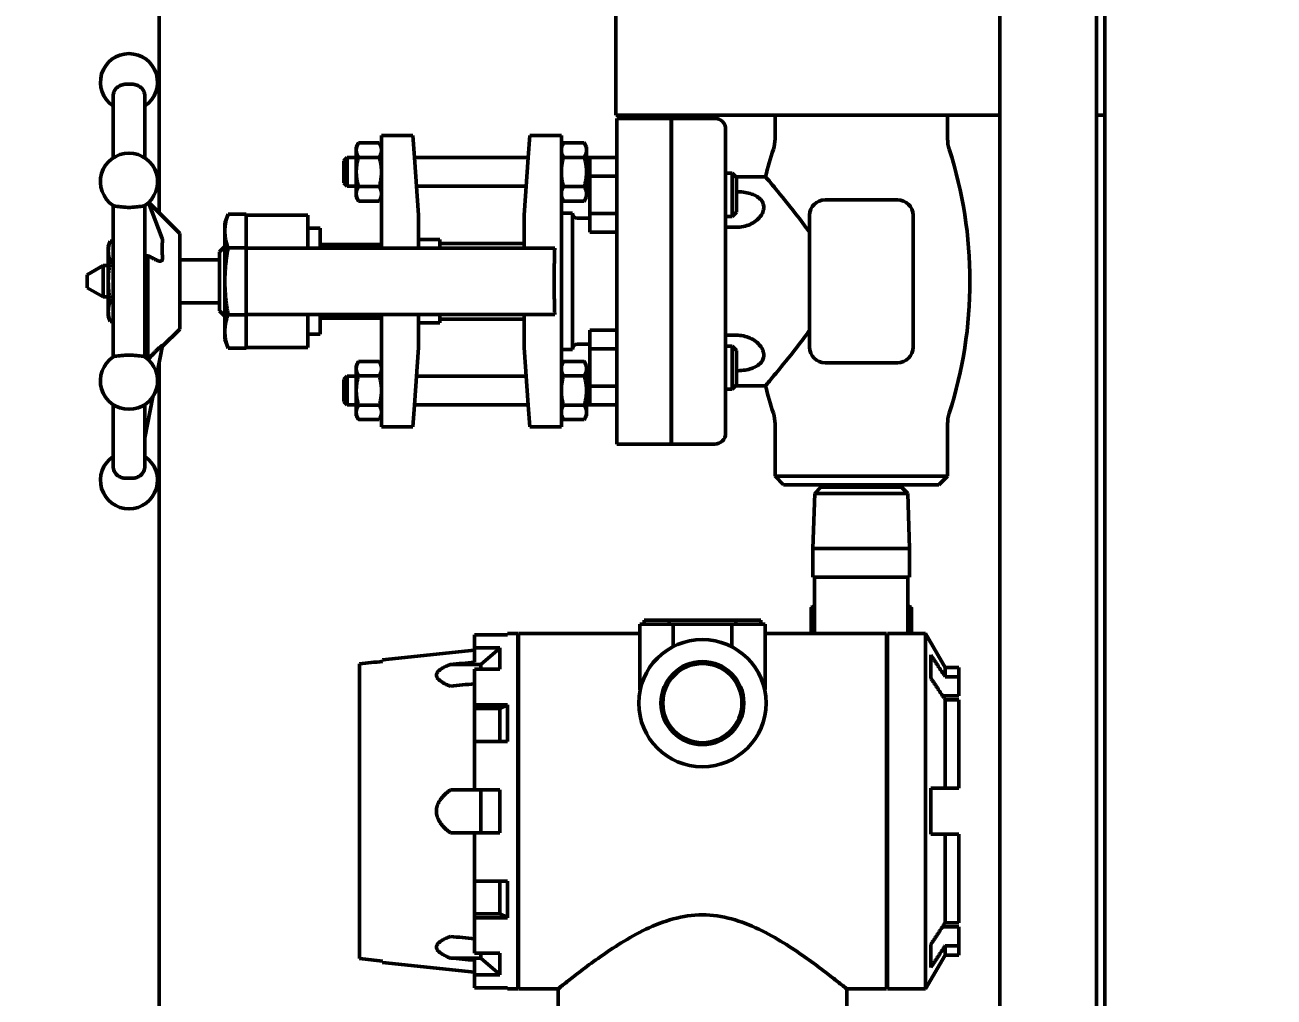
# Model space of a CAD drawing. Header units: inches. Extents: x 11 to 1621, y 11 to 1332.
# Drawn here: x 1028.56 to 1039.42, y 325.05 to 333.5 of the extents above; entities that cross this region are included whole.
import ezdxf

# ---------------------------------------------------------------- set-up
doc = ezdxf.new("R2010")
doc.units = ezdxf.units.IN
doc.header["$LTSCALE"] = 48
doc.header["$MEASUREMENT"] = 0
doc.layers.add('Dimension (ANSI)', color=7, linetype='Continuous', lineweight=25)
doc.layers.add('Visible (ANSI)', color=7, linetype='Continuous', lineweight=50)
doc.styles.add('Dimension Text', font='tahoma.ttf')
doc.dimstyles.new('ELC FT', dxfattribs={"dimscale": 48, "dimtxt": 0.12, "dimasz": 0.098425, "dimexe": 0.05, "dimexo": 0.1, "dimgap": 0.031496, "dimtad": 1, "dimdec": 5, "dimzin": 3, "dimdsep": 46, "dimlunit": 4, "dimtxsty": 'Dimension Text', "dimcen": 0.09, "dimdle": 0.5, "dimclrd": 5, "dimclre": 5, "dimclrt": 256, "dimadec": 1, "dimazin": 3, "dimtfac": 0.833333, "dimtofl": 0, "dimtmove": 0, "dimatfit": 3, "dimfxl": 0, "dimfrac": 2, "dimtolj": 1, "dimtzin": 0, "dimlwd": 25, "dimlwe": 25, "dimarcsym": 0})

# ---------------------------------------------------------------- blocks, each defined once
blk = doc.blocks.new('*D32')
at = {"layer": 'Defpoints', "color": 0, "linetype": 'Continuous', "transparency": 16777216}
for p in [(1009.144, 460.889), (1167.944, 460.889), (1018.545, 291.451)]:
    blk.add_point(p, dxfattribs=at)
at = {"layer": 'Dimension (ANSI)', "color": 5, "linetype": 'Continuous', "lineweight": 25, "transparency": 16777216}
for p, q in [((1163.144, 460.889), (1006.744, 460.889)), ((1009.144, 296.176), (1009.144, 456.165)), ((1013.745, 291.451), (1006.744, 291.451))]:
    blk.add_line(p, q, dxfattribs=at)
at = {"layer": 'Dimension (ANSI)', "color": 5, "linetype": 'Continuous', "transparency": 16777216}
for points in [[(1008.356, 456.165), (1009.931, 456.165), (1009.144, 460.889)], [(1008.356, 296.176), (1009.931, 296.176), (1009.144, 291.451)]]:
    blk.add_solid(points, dxfattribs=at)
at = {"layer": 'Dimension (ANSI)', "linetype": 'Continuous', "lineweight": 25, "transparency": 16777216, "insert": (1003.996, 376.17), "char_height": 5.76, "attachment_point": 5, "rotation": 90, "style": 'Dimension Text'}
blk.add_mtext('\\A1;14\'-1 7/16"', dxfattribs=at)
blk = doc.blocks.new('*D51')
at = {"layer": 'Defpoints', "color": 0, "linetype": 'Continuous', "transparency": 16777216}
for p in [(1146.447, 546.451), (994.545, 291.451), (1018.545, 291.451)]:
    blk.add_point(p, dxfattribs=at)
at = {"layer": 'Dimension (ANSI)', "color": 5, "linetype": 'Continuous', "lineweight": 25, "transparency": 16777216}
for p, q in [((1141.647, 546.451), (992.145, 546.451)), ((994.545, 541.727), (994.545, 296.176)), ((1013.745, 291.451), (992.145, 291.451))]:
    blk.add_line(p, q, dxfattribs=at)
at = {"layer": 'Dimension (ANSI)', "color": 5, "linetype": 'Continuous', "transparency": 16777216}
for points in [[(993.758, 541.727), (995.333, 541.727), (994.545, 546.451)], [(993.758, 296.176), (995.333, 296.176), (994.545, 291.451)]]:
    blk.add_solid(points, dxfattribs=at)
at = {"layer": 'Dimension (ANSI)', "linetype": 'Continuous', "lineweight": 25, "transparency": 16777216, "insert": (990.034, 418.951), "char_height": 5.76, "attachment_point": 5, "rotation": 90, "style": 'Dimension Text'}
blk.add_mtext('\\A1;21\'-3"', dxfattribs=at)

msp = doc.modelspace()

# ---------------------------------------------------------------- linework, layer by layer
at = {"layer": 'Visible (ANSI)'}
for p, q in [((1029.726979, 346.498389), (1029.726979, 331.866458)), ((1033.696979, 332.716101), (1033.696979, 334.716101)), ((1037.033979, 334.375116), (1037.033979, 302.537837)), ((1037.873979, 334.375116), (1037.873979, 302.503616)), ((1037.946979, 302.503616), (1037.946979, 334.375116)), ((1029.325479, 332.88266), (1029.325479, 332.344698)), ((1029.601479, 332.344698), (1029.601479, 332.88266)), ((1037.033979, 332.716101), (1033.696979, 332.716101)), ((1035.079479, 332.716101), (1035.079479, 332.512158)), ((1036.579479, 332.716101), (1036.579479, 332.512158)), ((1037.946979, 332.716101), (1037.873979, 332.716101)), ((1033.705479, 332.689158), (1033.705479, 329.857158)), ((1034.177479, 332.689158), (1033.705479, 332.689158)), ((1034.177479, 332.689158), (1034.177479, 329.857158)), ((1034.178479, 332.688158), (1034.177479, 332.688158)), ((1034.178479, 329.857158), (1034.178479, 332.689158)), ((1034.555079, 332.689158), (1034.178479, 332.689158)), ((1034.649479, 332.594758), (1034.649479, 329.951558)), ((1031.439362, 332.441896), (1031.4589, 332.475736)), ((1031.4589, 332.475736), (1031.638575, 332.475736)), ((1031.658112, 332.441896), (1031.638575, 332.475736)), ((1031.658112, 332.349811), (1031.658112, 332.539808)), ((1031.658112, 332.539808), (1031.932169, 332.539808)), ((1031.932169, 332.539808), (1031.945455, 332.349811)), ((1032.934507, 332.349811), (1032.947792, 332.539808)), ((1032.947792, 332.539808), (1033.221849, 332.539808)), ((1033.221849, 332.539808), (1033.221849, 332.349811)), ((1033.221849, 332.441896), (1033.241387, 332.475736)), ((1033.241387, 332.475736), (1033.421062, 332.475736)), ((1033.440599, 332.441896), (1033.421062, 332.475736)), ((1031.439362, 332.441896), (1031.439362, 332.412589)), ((1031.439362, 332.412589), (1031.439362, 332.223146)), ((1033.440599, 332.412589), (1033.440599, 332.441896)), ((1033.440599, 332.223146), (1033.440599, 332.412589)), ((1031.32974, 332.318396), (1031.35949, 332.348146)), ((1031.32974, 332.127896), (1031.32974, 332.318396)), ((1031.35949, 332.098146), (1031.35949, 332.348146)), ((1031.35949, 332.348146), (1031.439362, 332.348146)), ((1031.4589, 332.349441), (1031.638575, 332.349441)), ((1031.658112, 332.349811), (1031.658112, 331.561033)), ((1031.980532, 331.848185), (1031.945455, 332.349811)), ((1031.945572, 332.348146), (1032.93439, 332.348146)), ((1032.934507, 332.349811), (1032.899429, 331.848185)), ((1033.221849, 331.551821), (1033.221849, 332.349811)), ((1033.241387, 332.349441), (1033.421062, 332.349441)), ((1033.440599, 332.348146), (1033.465661, 332.348146)), ((1033.465661, 332.348146), (1033.465661, 332.098146)), ((1033.469479, 332.344327), (1033.465661, 332.348146)), ((1033.469479, 332.186485), (1033.469479, 332.348865)), ((1033.705479, 332.348865), (1033.469479, 332.348865)), ((1031.439362, 332.223146), (1031.439362, 332.033702)), ((1033.440599, 332.033702), (1033.440599, 332.223146)), ((1033.469479, 331.861726), (1033.469479, 332.186485)), ((1033.469479, 332.186485), (1033.705479, 332.186485)), ((1034.649479, 332.211605), (1034.706629, 332.211605)), ((1034.706629, 332.211605), (1034.706629, 331.836605)), ((1034.743879, 332.174355), (1034.706629, 332.211605)), ((1034.736639, 332.181596), (1034.997002, 332.181596)), ((1034.743879, 331.873855), (1034.743879, 332.174355)), ((1031.32974, 332.127896), (1031.35949, 332.098146)), ((1031.35949, 332.098146), (1031.439362, 332.098146)), ((1031.4589, 332.09685), (1031.638575, 332.09685)), ((1031.963054, 332.098146), (1032.916908, 332.098146)), ((1033.241387, 332.09685), (1033.421062, 332.09685)), ((1033.440599, 332.098146), (1033.465661, 332.098146)), ((1033.469479, 332.101964), (1033.465661, 332.098146)), ((1029.752124, 331.645562), (1029.633599, 331.957155)), ((1029.905079, 331.688358), (1029.634977, 331.958461)), ((1031.439362, 332.033702), (1031.439362, 332.004396)), ((1031.439362, 332.004396), (1031.4589, 331.970555)), ((1031.4589, 331.970555), (1031.638575, 331.970555)), ((1031.658112, 332.004396), (1031.638575, 331.970555)), ((1033.221849, 332.004396), (1033.241387, 331.970555)), ((1033.241387, 331.970555), (1033.421062, 331.970555)), ((1033.440599, 332.004396), (1033.421062, 331.970555)), ((1033.440599, 332.004396), (1033.440599, 332.033702)), ((1036.144479, 331.981158), (1035.514479, 331.981158)), ((1029.325479, 331.931619), (1029.325479, 330.614698)), ((1029.601479, 330.614698), (1029.601479, 331.931619)), ((1030.297039, 331.776939), (1030.325406, 331.854875)), ((1030.481279, 331.854875), (1030.325406, 331.854875)), ((1030.481279, 331.848812), (1030.481279, 331.854875)), ((1031.018646, 331.848908), (1030.481279, 331.848908)), ((1030.481279, 331.848812), (1030.481279, 331.570079)), ((1031.018646, 331.848908), (1031.018646, 331.561033)), ((1031.980532, 331.561033), (1031.980532, 331.848185)), ((1032.899429, 331.848185), (1032.899429, 331.561033)), ((1033.221849, 331.865317), (1033.318176, 331.865317)), ((1033.318176, 330.680999), (1033.318176, 331.865317)), ((1033.469479, 331.699346), (1033.469479, 331.861726)), ((1033.705479, 331.861726), (1033.469479, 331.861726)), ((1034.649479, 331.836605), (1034.706629, 331.836605)), ((1034.743879, 331.873855), (1034.706629, 331.836605)), ((1035.379479, 331.846158), (1035.379479, 330.700158)), ((1036.279479, 330.700158), (1036.279479, 331.846158)), ((1030.297039, 331.776939), (1030.297039, 331.709445)), ((1031.126119, 331.733758), (1031.018646, 331.733758)), ((1031.126119, 331.733758), (1031.126119, 331.561033)), ((1033.362588, 331.820905), (1033.469479, 331.820905)), ((1034.743879, 331.742199), (1034.649479, 331.742199)), ((1029.283719, 331.575427), (1029.300739, 331.622188)), ((1029.325479, 331.622188), (1029.300739, 331.622188)), ((1029.905079, 330.857958), (1029.905079, 331.688358)), ((1030.297039, 331.709445), (1030.297039, 331.273158)), ((1032.164312, 331.634671), (1031.980532, 331.634671)), ((1032.164312, 331.634671), (1032.164312, 331.561033)), ((1033.705479, 331.699346), (1033.469479, 331.699346)), ((1029.283719, 331.575427), (1029.283719, 331.53493)), ((1029.283719, 331.53493), (1029.283719, 331.273158)), ((1030.250979, 331.529367), (1030.297039, 331.575427)), ((1030.250979, 331.016949), (1030.250979, 331.529367)), ((1030.481279, 331.564016), (1030.325406, 331.564016)), ((1030.481279, 331.564016), (1030.481279, 331.570079)), ((1030.481279, 331.561033), (1030.481279, 331.564016)), ((1031.010969, 331.561033), (1030.481279, 331.561033)), ((1030.481279, 331.561033), (1030.481279, 330.985283)), ((1031.010969, 331.561033), (1032.634584, 331.561033)), ((1031.658112, 331.59359), (1031.126119, 331.59359)), ((1032.164312, 331.601806), (1032.899429, 331.601806)), ((1033.164123, 331.561033), (1032.634584, 331.561033)), ((1033.221849, 331.551821), (1033.221849, 330.994495)), ((1029.099479, 331.329401), (1029.237659, 331.409179)), ((1029.237659, 331.137137), (1029.237659, 331.409179)), ((1029.237659, 331.409179), (1029.283719, 331.409179)), ((1029.325479, 331.447673), (1029.300739, 331.447673)), ((1029.604812, 331.494031), (1029.628279, 331.494031)), ((1029.628279, 330.594778), (1029.628279, 331.494031)), ((1029.905079, 331.460658), (1030.250979, 331.460658)), ((1029.099479, 331.216915), (1029.099479, 331.329401)), ((1029.099479, 331.216915), (1029.237659, 331.137137)), ((1029.283719, 331.273158), (1029.283719, 331.011386)), ((1030.297039, 331.273158), (1030.297039, 330.836871)), ((1029.237659, 331.137137), (1029.283719, 331.137137)), ((1029.325479, 331.098643), (1029.300739, 331.098643)), ((1029.905079, 331.085658), (1030.250979, 331.085658)), ((1029.283719, 331.011386), (1029.283719, 330.970889)), ((1029.283719, 330.970889), (1029.300739, 330.924128)), ((1030.250979, 331.016949), (1030.297039, 330.970889)), ((1030.481279, 330.9823), (1030.325406, 330.9823)), ((1031.010969, 330.985283), (1030.481279, 330.985283)), ((1030.481279, 330.9823), (1030.481279, 330.985283)), ((1030.481279, 330.976238), (1030.481279, 330.9823)), ((1030.481279, 330.976238), (1030.481279, 330.697504)), ((1031.010969, 330.985283), (1032.634584, 330.985283)), ((1031.018646, 330.985283), (1031.018646, 330.697408)), ((1031.126119, 330.985283), (1031.126119, 330.812558)), ((1031.658112, 330.985283), (1031.658112, 330.196506)), ((1031.980532, 330.698131), (1031.980532, 330.985283)), ((1032.164312, 330.985283), (1032.164312, 330.911645)), ((1033.164123, 330.985283), (1032.634584, 330.985283)), ((1032.899429, 330.985283), (1032.899429, 330.698131)), ((1033.221849, 330.196506), (1033.221849, 330.994495)), ((1029.325479, 330.924128), (1029.300739, 330.924128)), ((1029.905079, 330.857958), (1029.752221, 330.705099)), ((1031.658112, 330.952726), (1031.126119, 330.952726)), ((1032.164312, 330.911645), (1031.980532, 330.911645)), ((1032.164312, 330.94451), (1032.899429, 330.94451)), ((1033.469479, 330.68459), (1033.469479, 330.84697)), ((1033.705479, 330.84697), (1033.469479, 330.84697)), ((1030.297039, 330.836871), (1030.297039, 330.769377)), ((1030.297039, 330.769377), (1030.325406, 330.691442)), ((1031.126119, 330.812558), (1031.018646, 330.812558)), ((1034.649479, 330.804117), (1034.743879, 330.804117)), ((1029.754115, 330.715058), (1029.70598, 330.461973)), ((1030.481279, 330.691442), (1030.325406, 330.691442)), ((1030.481279, 330.691442), (1030.481279, 330.697504)), ((1031.018646, 330.697408), (1030.481279, 330.697408)), ((1031.945455, 330.196506), (1031.980532, 330.698131)), ((1032.899429, 330.698131), (1032.934507, 330.196506)), ((1033.221849, 330.680999), (1033.318176, 330.680999)), ((1033.362588, 330.725411), (1033.469479, 330.725411)), ((1033.469479, 330.359831), (1033.469479, 330.68459)), ((1033.705479, 330.68459), (1033.469479, 330.68459)), ((1034.649479, 330.709711), (1034.706629, 330.709711)), ((1034.706629, 330.709711), (1034.706629, 330.334711)), ((1034.743879, 330.672461), (1034.706629, 330.709711)), ((1034.743879, 330.371961), (1034.743879, 330.672461)), ((1029.628279, 330.594778), (1029.627417, 330.594778)), ((1029.726979, 330.572385), (1029.726979, 300.341101)), ((1031.439362, 330.541921), (1031.4589, 330.575761)), ((1031.439362, 330.541921), (1031.439362, 330.512614)), ((1031.4589, 330.575761), (1031.638575, 330.575761)), ((1031.658112, 330.541921), (1031.638575, 330.575761)), ((1033.221849, 330.541921), (1033.241387, 330.575761)), ((1033.241387, 330.575761), (1033.421062, 330.575761)), ((1033.440599, 330.541921), (1033.421062, 330.575761)), ((1033.440599, 330.512614), (1033.440599, 330.541921)), ((1035.514479, 330.565158), (1036.144479, 330.565158)), ((1031.32974, 330.418421), (1031.35949, 330.448171)), ((1031.32974, 330.227921), (1031.32974, 330.418421)), ((1031.35949, 330.198171), (1031.35949, 330.448171)), ((1031.35949, 330.448171), (1031.439362, 330.448171)), ((1031.439362, 330.512614), (1031.439362, 330.323171)), ((1031.4589, 330.449466), (1031.638575, 330.449466)), ((1031.963054, 330.448171), (1032.916908, 330.448171)), ((1033.241387, 330.449466), (1033.421062, 330.449466)), ((1033.440599, 330.323171), (1033.440599, 330.512614)), ((1033.440599, 330.448171), (1033.465661, 330.448171)), ((1033.465661, 330.448171), (1033.465661, 330.198171)), ((1033.469479, 330.444352), (1033.465661, 330.448171)), ((1031.439362, 330.323171), (1031.439362, 330.133727)), ((1033.440599, 330.133727), (1033.440599, 330.323171)), ((1033.469479, 330.197451), (1033.469479, 330.359831)), ((1033.705479, 330.359831), (1033.469479, 330.359831)), ((1034.649479, 330.334711), (1034.706629, 330.334711)), ((1034.743879, 330.371961), (1034.706629, 330.334711)), ((1034.736639, 330.364721), (1034.997002, 330.364721)), ((1029.325479, 330.201619), (1029.325479, 329.663656)), ((1029.669293, 330.269077), (1029.601479, 329.912527)), ((1029.601479, 329.663656), (1029.601479, 330.201619)), ((1031.32974, 330.227921), (1031.35949, 330.198171)), ((1031.35949, 330.198171), (1031.439362, 330.198171)), ((1031.4589, 330.196875), (1031.638575, 330.196875)), ((1031.658112, 330.006508), (1031.658112, 330.196506)), ((1031.945455, 330.196506), (1031.932169, 330.006508)), ((1031.945572, 330.198171), (1032.93439, 330.198171)), ((1032.947792, 330.006508), (1032.934507, 330.196506)), ((1033.221849, 330.196506), (1033.221849, 330.006508)), ((1033.241387, 330.196875), (1033.421062, 330.196875)), ((1033.440599, 330.198171), (1033.465661, 330.198171)), ((1033.469479, 330.201989), (1033.465661, 330.198171)), ((1033.705479, 330.197451), (1033.469479, 330.197451)), ((1031.439362, 330.133727), (1031.439362, 330.104421)), ((1031.439362, 330.104421), (1031.4589, 330.07058)), ((1031.658112, 330.104421), (1031.638575, 330.07058)), ((1033.221849, 330.104421), (1033.241387, 330.07058)), ((1033.440599, 330.104421), (1033.421062, 330.07058)), ((1033.440599, 330.104421), (1033.440599, 330.133727)), ((1031.4589, 330.07058), (1031.638575, 330.07058)), ((1031.658112, 330.006508), (1031.932169, 330.006508)), ((1032.947792, 330.006508), (1033.221849, 330.006508)), ((1033.241387, 330.07058), (1033.421062, 330.07058)), ((1035.079479, 329.578158), (1035.079479, 330.034158)), ((1036.579479, 329.578158), (1036.579479, 330.034158)), ((1034.177479, 329.857158), (1033.705479, 329.857158)), ((1034.178479, 329.858158), (1034.177479, 329.858158)), ((1034.555079, 329.857158), (1034.178479, 329.857158)), ((1036.579479, 329.578158), (1035.079479, 329.578158)), ((1035.154479, 329.503158), (1035.079479, 329.578158)), ((1036.504479, 329.503158), (1036.579479, 329.578158)), ((1036.504479, 329.503158), (1035.154479, 329.503158)), ((1035.478829, 329.483164), (1035.424402, 329.428736)), ((1036.180129, 329.483164), (1035.478829, 329.483164)), ((1036.180129, 329.483164), (1036.234557, 329.428736)), ((1035.424402, 329.428736), (1035.409479, 328.949464)), ((1035.424402, 329.428736), (1036.234557, 329.428736)), ((1036.234557, 329.428736), (1036.249479, 328.949464)), ((1035.409479, 328.949464), (1036.249479, 328.949464)), ((1035.409479, 328.949464), (1035.409479, 328.701664)), ((1036.249479, 328.949464), (1036.249479, 328.701664)), ((1035.409479, 328.701664), (1035.423968, 328.701664)), ((1035.423968, 328.21096), (1035.423968, 328.701664)), ((1035.423968, 328.701664), (1035.720117, 328.701664)), ((1035.720117, 328.701664), (1035.938842, 328.701664)), ((1035.938842, 328.701664), (1036.234991, 328.701664)), ((1036.234991, 328.21096), (1036.234991, 328.701664)), ((1036.234991, 328.701664), (1036.249479, 328.701664)), ((1033.903229, 327.724922), (1033.903229, 328.29096)), ((1033.903229, 328.29096), (1034.193229, 328.29096)), ((1033.940729, 328.29096), (1033.940729, 328.32596)), ((1034.158229, 328.32596), (1033.940729, 328.32596)), ((1034.738229, 328.32596), (1034.158229, 328.32596)), ((1034.158229, 328.32596), (1034.158229, 328.29096)), ((1034.193229, 328.29096), (1034.703229, 328.29096)), ((1034.193229, 328.096658), (1034.193229, 328.29096)), ((1034.703229, 328.29096), (1034.993229, 328.29096)), ((1034.703229, 328.096658), (1034.703229, 328.29096)), ((1034.738229, 328.29096), (1034.738229, 328.32596)), ((1034.955729, 328.32596), (1034.738229, 328.32596)), ((1034.955729, 328.29096), (1034.955729, 328.32596)), ((1034.993229, 328.29096), (1034.993229, 327.724922)), ((1032.753229, 328.199965), (1032.468229, 328.199965)), ((1032.468229, 328.08783), (1032.468229, 328.199965)), ((1032.753229, 328.199965), (1032.753229, 328.21096)), ((1032.843229, 328.21096), (1032.753229, 328.21096)), ((1032.843229, 325.12096), (1032.843229, 328.21096)), ((1032.848229, 328.19096), (1032.843229, 328.19096)), ((1032.848229, 325.12096), (1032.848229, 328.21096)), ((1033.903229, 328.21096), (1032.848229, 328.21096)), ((1036.048229, 328.21096), (1034.993229, 328.21096)), ((1036.048229, 328.21096), (1036.048229, 325.12096)), ((1036.048229, 328.19096), (1036.058229, 328.19096)), ((1036.058229, 328.21096), (1036.058229, 325.12096)), ((1036.058229, 328.21096), (1036.388229, 328.21096)), ((1036.388229, 328.21096), (1036.388229, 325.12096)), ((1036.558229, 327.916512), (1036.388229, 328.21096)), ((1031.668229, 327.981877), (1032.468229, 328.06596)), ((1032.468229, 328.08783), (1032.688229, 328.08783)), ((1032.468229, 327.961223), (1032.468229, 328.08783)), ((1032.688229, 328.084729), (1032.523229, 327.941835)), ((1032.688229, 327.90033), (1032.688229, 328.08783)), ((1036.433229, 328.024608), (1036.433229, 327.824608)), ((1031.468229, 325.384711), (1031.468229, 327.947209)), ((1031.668229, 327.96845), (1031.668229, 327.981877)), ((1032.523229, 327.941835), (1032.257178, 327.941835)), ((1032.523229, 327.90033), (1032.523229, 327.941835)), ((1036.558229, 327.916512), (1036.558229, 327.83503)), ((1036.558229, 327.916512), (1036.678229, 327.916512)), ((1036.678229, 327.916512), (1036.678229, 327.83503)), ((1032.688229, 327.90033), (1032.468229, 327.90033)), ((1032.468229, 327.592311), (1032.468229, 327.90033)), ((1036.558229, 327.83503), (1036.678229, 327.83503)), ((1036.678229, 327.83503), (1036.678229, 327.669664)), ((1032.468229, 327.592311), (1032.753229, 327.592311)), ((1032.468229, 327.592311), (1032.468229, 327.557809)), ((1032.753229, 327.590309), (1032.688229, 327.557809)), ((1032.753229, 327.273614), (1032.753229, 327.592311)), ((1036.678229, 327.669664), (1036.535428, 327.669664)), ((1036.558229, 327.63503), (1036.558229, 326.86596)), ((1036.678229, 327.63503), (1036.558229, 327.63503)), ((1036.678229, 327.63503), (1036.678229, 326.86596)), ((1032.468229, 327.557809), (1032.468229, 327.273614)), ((1032.688229, 327.557809), (1032.468229, 327.557809)), ((1032.688229, 327.557809), (1032.688229, 327.273614)), ((1032.753229, 327.273614), (1032.468229, 327.273614)), ((1032.468229, 326.85346), (1032.468229, 327.273614)), ((1032.257178, 326.85346), (1032.468229, 326.85346)), ((1032.468229, 326.85346), (1032.688229, 326.85346)), ((1032.523229, 326.85346), (1032.523229, 326.47846)), ((1032.688229, 326.47846), (1032.688229, 326.85346)), ((1036.433229, 326.86596), (1036.433229, 326.46596)), ((1036.558229, 326.86596), (1036.678229, 326.86596)), ((1032.468229, 326.47846), (1032.257178, 326.47846)), ((1032.688229, 326.47846), (1032.468229, 326.47846)), ((1032.468229, 326.058307), (1032.468229, 326.47846)), ((1036.558229, 326.46596), (1036.558229, 325.696891)), ((1036.678229, 326.46596), (1036.558229, 326.46596)), ((1036.678229, 326.46596), (1036.678229, 325.696891)), ((1032.468229, 326.058307), (1032.753229, 326.058307)), ((1032.468229, 326.058307), (1032.468229, 325.774112)), ((1032.688229, 325.774112), (1032.688229, 326.058307)), ((1032.753229, 325.73961), (1032.753229, 326.058307)), ((1032.468229, 325.774112), (1032.468229, 325.73961)), ((1032.468229, 325.774112), (1032.688229, 325.774112)), ((1032.688229, 325.774112), (1032.753229, 325.741612)), ((1032.753229, 325.73961), (1032.468229, 325.73961)), ((1032.468229, 325.431591), (1032.468229, 325.73961)), ((1036.535428, 325.662257), (1036.678229, 325.662257)), ((1036.558229, 325.696891), (1036.678229, 325.696891)), ((1036.678229, 325.662257), (1036.678229, 325.496891)), ((1032.468229, 325.431591), (1032.688229, 325.431591)), ((1032.523229, 325.390086), (1032.523229, 325.431591)), ((1032.688229, 325.244091), (1032.688229, 325.431591)), ((1036.433229, 325.507313), (1036.433229, 325.307313)), ((1036.558229, 325.496891), (1036.558229, 325.415409)), ((1036.678229, 325.496891), (1036.558229, 325.496891)), ((1036.678229, 325.496891), (1036.678229, 325.415409)), ((1031.668229, 325.350044), (1031.668229, 325.36347)), ((1031.668229, 325.350044), (1032.468229, 325.26596)), ((1032.257178, 325.390086), (1032.523229, 325.390086)), ((1032.468229, 325.370698), (1032.468229, 325.244091)), ((1032.523229, 325.390086), (1032.688229, 325.247192)), ((1036.558229, 325.415409), (1036.388229, 325.12096)), ((1036.558229, 325.415409), (1036.678229, 325.415409)), ((1032.688229, 325.244091), (1032.468229, 325.244091)), ((1032.468229, 325.131956), (1032.468229, 325.244091)), ((1032.468229, 325.131956), (1032.753229, 325.131956)), ((1032.753229, 325.12096), (1032.753229, 325.131956)), ((1032.843229, 325.12096), (1032.753229, 325.12096)), ((1032.848229, 325.14096), (1032.843229, 325.14096)), ((1033.193229, 325.12096), (1032.848229, 325.12096)), ((1033.193229, 325.12096), (1033.193229, 323.66596)), ((1036.048229, 325.12096), (1035.703229, 325.12096)), ((1035.703229, 325.12096), (1035.703229, 323.66596)), ((1036.048229, 325.14096), (1036.058229, 325.14096)), ((1036.058229, 325.12096), (1036.388229, 325.12096))]:
    msp.add_line(p, q, dxfattribs=at)
for radius in [0.553, 0.360469, 0.346, 0.344]:
    msp.add_circle((1034.448229, 327.60596), radius, dxfattribs=at)
for centre, radius, start, end in [((1029.463479, 333.003158), 0.2484, 303.7489886, 236.2510114), ((1034.555079, 332.594758), 0.0944, 0, 90), ((1034.779479, 332.512158), 0.3, 342.1861215, 0), ((1036.879479, 332.512158), 0.3, 180, 197.8138785), ((1029.463479, 332.138158), 0.2484, 303.3484619, 236.6515381), ((1038.635304, 331.273158), 3.75, 162.1861215, 165.9806247), ((1033.023655, 331.273158), 3.75, 342.1861215, 17.8138785), ((1035.514479, 331.846158), 0.135, 90, 180), ((1036.144479, 331.846158), 0.135, 0, 90), ((1033.362588, 331.865317), 0.044412, 180, 270), ((1033.362588, 330.680999), 0.044412, 90, 180), ((1035.514479, 330.700158), 0.135, 180, 270), ((1036.144479, 330.700158), 0.135, 270, 0), ((1029.463479, 330.408158), 0.2484, 123.3484619, 56.6515381), ((1038.635304, 331.273158), 3.75, 194.0193753, 197.8138785), ((1034.779479, 330.034158), 0.3, 0, 17.8138785), ((1036.879479, 330.034158), 0.3, 162.1861215, 180), ((1034.555079, 329.951558), 0.0944, 270, 0), ((1029.463479, 329.543158), 0.2484, 123.7489886, 56.2510114), ((1035.829479, 328.183951), 0.437008, 158.1140866, 176.4565527), ((1035.829479, 328.183951), 0.437008, 3.5434473, 21.8859134)]:
    msp.add_arc(centre, radius, start, end, dxfattribs=at)
for centre, major_axis, ratio, start_param, end_param in [((1029.842996, 331.318546), (0.047304, -0.4707), 0.164597293, 3.959597976, 4.368875479), ((1032.634533, 331.590059), (0.000002, -1.213731), 0.436456879, 1.539285765, 1.546878518), ((1032.634498, 330.956254), (-0.000003, -1.213772), 0.436471497, 1.594715674, 1.602308172), ((1033.471107, 326.665954), (-0.000002, -1.545007), 0.38410605, 2.318290087, 2.325968034), ((1035.425342, 326.665976), (0.000005, 1.544984), 0.384105775, 0.815631584, 0.823309612)]:
    msp.add_ellipse(centre, major_axis=major_axis, ratio=ratio, start_param=start_param, end_param=end_param, dxfattribs=at)
for points, knots in [([(1029.437259, 332.985524), (1029.423839, 332.985727), (1029.408191, 332.983107), (1029.38314, 332.974185), (1029.369457, 332.966051), (1029.349579, 332.948497), (1029.340131, 332.935739), (1029.328892, 332.911662), (1029.325479, 332.895909), (1029.325479, 332.88266)], [-1.8154527136, -1.8154527136, -1.8154527136, -1.8154527136, -1.7126085223, -1.7126085223, -1.6038012695, -1.6038012695, -1.4877640463, -1.4877640463, -1.3634633411, -1.3634633411, -1.3634633411, -1.3634633411]), ([(1029.437259, 332.985524), (1029.446113, 332.985395), (1029.454889, 332.985325), (1029.47207, 332.985325), (1029.480846, 332.985395), (1029.489699, 332.985524)], [1.8180101985, 1.8180101985, 1.8180101985, 1.8180101985, 1.8834703117, 1.8834703117, 1.9489304249, 1.9489304249, 1.9489304249, 1.9489304249]), ([(1029.601479, 332.88266), (1029.601479, 332.895909), (1029.598067, 332.911662), (1029.586828, 332.935739), (1029.57738, 332.948497), (1029.557502, 332.966051), (1029.543819, 332.974185), (1029.518768, 332.983107), (1029.50312, 332.985727), (1029.489699, 332.985524)], [-0.4519893725, -0.4519893725, -0.4519893725, -0.4519893725, -0.3276886674, -0.3276886674, -0.2116514441, -0.2116514441, -0.1028441913, -0.1028441913, 0, 0, 0, 0]), ([(1034.997006, 332.1816), (1034.997006, 332.1816), (1035.000205, 332.177792), (1035.020111, 332.154096), (1035.047433, 332.121558), (1035.131851, 332.019392), (1035.194354, 331.943033), (1035.301884, 331.804858), (1035.342164, 331.751691), (1035.379479, 331.69926)], [-2.629694908, -2.629694908, -2.629694908, -2.629694908, -2.413363912, -2.413363912, -1.949303577, -1.949303577, -1.34854285, -1.34854285, -0.989227672, -0.989227672, -0.989227672, -0.989227672]), ([(1034.743879, 331.742199), (1034.784005, 331.742199), (1034.826035, 331.750808), (1034.880941, 331.775487), (1034.897947, 331.785597), (1034.927906, 331.808531), (1034.940858, 331.82135), (1034.960589, 331.846892), (1034.968672, 331.860697), (1034.979296, 331.888668), (1034.981831, 331.902824), (1034.981831, 331.928217), (1034.979296, 331.941555), (1034.968672, 331.96627), (1034.960589, 331.977661), (1034.940858, 331.997753), (1034.927906, 332.00721), (1034.897947, 332.023399), (1034.880941, 332.030139), (1034.826035, 332.046135), (1034.784005, 332.051142), (1034.743879, 332.051142)], [-3.540571007, -3.540571007, -3.540571007, -3.540571007, -3.234818374, -3.234818374, -3.081942057, -3.081942057, -2.92906574, -2.92906574, -2.792246998, -2.792246998, -2.655428255, -2.655428255, -2.518609513, -2.518609513, -2.381790771, -2.381790771, -2.228914454, -2.228914454, -2.076038137, -2.076038137, -1.770285504, -1.770285504, -1.770285504, -1.770285504]), ([(1029.437259, 331.915968), (1029.423839, 331.917294), (1029.408191, 331.918802), (1029.38314, 331.921287), (1029.369457, 331.922711), (1029.349579, 331.92514), (1029.340131, 331.926598), (1029.331218, 331.928722), (1029.328595, 331.929682), (1029.327054, 331.930666)], [-1.8154527136, -1.8154527136, -1.8154527136, -1.8154527136, -1.7126085223, -1.7126085223, -1.6038012695, -1.6038012695, -1.4877640463, -1.4877640463, -1.4132038971, -1.4132038971, -1.4132038971, -1.4132038971]), ([(1029.489699, 331.915968), (1029.480846, 331.915118), (1029.47207, 331.914676), (1029.454889, 331.914676), (1029.446113, 331.915118), (1029.437259, 331.915968)], [-1.9489304249, -1.9489304249, -1.9489304249, -1.9489304249, -1.8834703117, -1.8834703117, -1.8180101985, -1.8180101985, -1.8180101985, -1.8180101985]), ([(1029.599905, 331.930666), (1029.598364, 331.929682), (1029.595741, 331.928722), (1029.586828, 331.926598), (1029.57738, 331.92514), (1029.557502, 331.922711), (1029.543819, 331.921287), (1029.518768, 331.918802), (1029.50312, 331.917294), (1029.489699, 331.915968)], [-0.4022488165, -0.4022488165, -0.4022488165, -0.4022488165, -0.3276886674, -0.3276886674, -0.2116514441, -0.2116514441, -0.1028441913, -0.1028441913, 0, 0, 0, 0]), ([(1029.754115, 331.634671), (1029.754209, 331.636502), (1029.754033, 331.638498), (1029.753309, 331.642038), (1029.752796, 331.643782), (1029.752122, 331.645562)], [0.25108538431, 0.25108538431, 0.25108538431, 0.25108538431, 0.26849378412, 0.26849378412, 0.28279188505, 0.28279188505, 0.28279188505, 0.28279188505]), ([(1033.164012, 330.994495), (1033.16392, 331.001155), (1033.163808, 331.007862), (1033.162889, 331.056303), (1033.161543, 331.099711), (1033.159572, 331.186945), (1033.15896, 331.230773), (1033.15896, 331.315543), (1033.159572, 331.359371), (1033.161543, 331.446606), (1033.162889, 331.490013), (1033.163808, 331.538454), (1033.16392, 331.545161), (1033.164012, 331.551821)], [3.761793216, 3.761793216, 3.761793216, 3.761793216, 3.814088823, 3.814088823, 4.137060824, 4.137060824, 4.460032825, 4.460032825, 4.783004827, 4.783004827, 5.105976828, 5.105976828, 5.158272435, 5.158272435, 5.158272435, 5.158272435]), ([(1029.703781, 331.455427), (1029.708572, 331.453019), (1029.713319, 331.451049), (1029.717823, 331.449729), (1029.7229, 331.448241), (1029.728444, 331.4473), (1029.738908, 331.447866), (1029.743838, 331.449329), (1029.748999, 331.45378), (1029.750319, 331.455295), (1029.752421, 331.458925), (1029.753197, 331.461046), (1029.754033, 331.465155), (1029.754209, 331.467407), (1029.754115, 331.469745)], [-0.0485397551, -0.0485397551, -0.0485397551, -0.0485397551, 0, 0, 0, 0.0547051945, 0.0547051945, 0.1094103891, 0.1094103891, 0.128627262, 0.128627262, 0.1478441349, 0.1478441349, 0.1652525347, 0.1652525347, 0.1652525347, 0.1652525347]), ([(1034.997002, 330.36472), (1034.997006, 330.364717), (1035.005478, 330.374769), (1035.042416, 330.418875), (1035.074468, 330.457246), (1035.163796, 330.566172), (1035.224625, 330.641194), (1035.319951, 330.765523), (1035.350536, 330.806293), (1035.379479, 330.847056)], [6.658937428, 6.658937428, 6.658937428, 6.658937428, 6.8509258598, 6.8509258598, 7.0890413157, 7.0890413157, 7.3809805691, 7.3809805691, 7.5193334083, 7.5193334083, 7.5193334083, 7.5193334083]), ([(1034.743879, 330.495174), (1034.784005, 330.495174), (1034.826035, 330.500181), (1034.880941, 330.516177), (1034.897947, 330.522917), (1034.927906, 330.539106), (1034.940858, 330.548563), (1034.960589, 330.568656), (1034.968672, 330.580046), (1034.979296, 330.604761), (1034.981831, 330.618099), (1034.981831, 330.643492), (1034.979296, 330.657648), (1034.968672, 330.685619), (1034.960589, 330.699424), (1034.940858, 330.724966), (1034.927906, 330.737785), (1034.897947, 330.760719), (1034.880941, 330.770829), (1034.826035, 330.795509), (1034.784005, 330.804117), (1034.743879, 330.804117)], [-3.540571007, -3.540571007, -3.540571007, -3.540571007, -3.234818374, -3.234818374, -3.081942057, -3.081942057, -2.92906574, -2.92906574, -2.792246998, -2.792246998, -2.655428255, -2.655428255, -2.518609513, -2.518609513, -2.381790771, -2.381790771, -2.228914454, -2.228914454, -2.076038137, -2.076038137, -1.770285504, -1.770285504, -1.770285504, -1.770285504]), ([(1029.327054, 330.61565), (1029.328595, 330.616634), (1029.331218, 330.617594), (1029.340131, 330.619718), (1029.349579, 330.621176), (1029.369457, 330.623605), (1029.38314, 330.625029), (1029.408191, 330.627514), (1029.423839, 330.629022), (1029.437259, 330.630348)], [1.4132038971, 1.4132038971, 1.4132038971, 1.4132038971, 1.4877640463, 1.4877640463, 1.6038012695, 1.6038012695, 1.7126085223, 1.7126085223, 1.8154527136, 1.8154527136, 1.8154527136, 1.8154527136]), ([(1029.489699, 330.630348), (1029.480846, 330.631198), (1029.47207, 330.63164), (1029.454889, 330.63164), (1029.446113, 330.631198), (1029.437259, 330.630348)], [-1.9489304249, -1.9489304249, -1.9489304249, -1.9489304249, -1.8834703117, -1.8834703117, -1.8180101985, -1.8180101985, -1.8180101985, -1.8180101985]), ([(1029.489699, 330.630348), (1029.50312, 330.629022), (1029.518768, 330.627514), (1029.543819, 330.625029), (1029.557502, 330.623605), (1029.57738, 330.621176), (1029.586828, 330.619718), (1029.595741, 330.617594), (1029.598364, 330.616634), (1029.599905, 330.61565)], [0, 0, 0, 0, 0.1028441913, 0.1028441913, 0.2116514441, 0.2116514441, 0.3276886674, 0.3276886674, 0.4022488165, 0.4022488165, 0.4022488165, 0.4022488165]), ([(1029.754115, 330.715058), (1029.754209, 330.715564), (1029.754033, 330.715822), (1029.753197, 330.71584), (1029.752421, 330.71555), (1029.750319, 330.714367), (1029.748999, 330.71348), (1029.743838, 330.709727), (1029.738908, 330.70559), (1029.728444, 330.696229), (1029.7229, 330.690989), (1029.713319, 330.681652), (1029.708572, 330.676887), (1029.703781, 330.671988)], [-0.6515369206, -0.6515369206, -0.6515369206, -0.6515369206, -0.6341285208, -0.6341285208, -0.6149116479, -0.6149116479, -0.595694775, -0.595694775, -0.5409895804, -0.5409895804, -0.4862843859, -0.4862843859, -0.4377446308, -0.4377446308, -0.4377446308, -0.4377446308]), ([(1029.325479, 329.663656), (1029.325479, 329.650407), (1029.328892, 329.634654), (1029.340131, 329.610577), (1029.349579, 329.597819), (1029.369457, 329.580266), (1029.38314, 329.572131), (1029.408191, 329.563209), (1029.423839, 329.560589), (1029.437259, 329.560792)], [-0.4519893725, -0.4519893725, -0.4519893725, -0.4519893725, -0.3276886674, -0.3276886674, -0.2116514441, -0.2116514441, -0.1028441913, -0.1028441913, 0, 0, 0, 0]), ([(1029.489699, 329.560792), (1029.50312, 329.560589), (1029.518768, 329.563209), (1029.543819, 329.572131), (1029.557502, 329.580266), (1029.57738, 329.597819), (1029.586828, 329.610577), (1029.598067, 329.634654), (1029.601479, 329.650407), (1029.601479, 329.663656)], [0, 0, 0, 0, 0.1028441913, 0.1028441913, 0.2116514441, 0.2116514441, 0.3276886674, 0.3276886674, 0.4519893725, 0.4519893725, 0.4519893725, 0.4519893725]), ([(1029.437259, 329.560792), (1029.446113, 329.560921), (1029.454889, 329.560991), (1029.463479, 329.560991), (1029.47207, 329.560991), (1029.480846, 329.560921), (1029.489699, 329.560792)], [-0.0654601132, -0.0654601132, -0.0654601132, -0.0654601132, 0, 0, 0, 0.0654601132, 0.0654601132, 0.0654601132, 0.0654601132]), ([(1033.193229, 325.12096), (1033.193229, 325.12096), (1033.201652, 325.127827), (1033.235603, 325.155212), (1033.261117, 325.175716), (1033.32672, 325.227428), (1033.366866, 325.258672), (1033.457533, 325.327083), (1033.508055, 325.364225), (1033.615439, 325.439574), (1033.676647, 325.480802), (1033.809563, 325.562713), (1033.881249, 325.603388), (1034.032459, 325.675779), (1034.112073, 325.707464), (1034.276803, 325.752121), (1034.361986, 325.76485), (1034.448229, 325.76485)], [-5.167240915, -5.167240915, -5.167240915, -5.167240915, -4.532605341, -4.532605341, -3.897969767, -3.897969767, -3.263334193, -3.263334193, -2.62869862, -2.62869862, -1.971523965, -1.971523965, -1.31434931, -1.31434931, -0.657174655, -0.657174655, 0, 0, 0, 0]), ([(1034.448229, 325.76485), (1034.534473, 325.76485), (1034.619656, 325.752121), (1034.784386, 325.707464), (1034.864, 325.675779), (1035.01521, 325.603388), (1035.086896, 325.562713), (1035.219812, 325.480802), (1035.28102, 325.439574), (1035.388404, 325.364225), (1035.438926, 325.327083), (1035.529593, 325.258672), (1035.569739, 325.227428), (1035.635342, 325.175716), (1035.660856, 325.155212), (1035.694807, 325.127827), (1035.703229, 325.12096), (1035.703229, 325.12096)], [-20.668963659, -20.668963659, -20.668963659, -20.668963659, -20.011789004, -20.011789004, -19.35461435, -19.35461435, -18.697439695, -18.697439695, -18.04026504, -18.04026504, -17.405629466, -17.405629466, -16.770993892, -16.770993892, -16.136358318, -16.136358318, -15.501722745, -15.501722745, -15.501722745, -15.501722745])]:
    msp.add_open_spline(points, degree=3, knots=knots, dxfattribs=at)
for points, weights in [([(1031.4589, 332.475736), (1031.439362, 332.441896), (1031.439362, 332.412589)], [1, 1.0379548493, 1]), ([(1031.658112, 332.412589), (1031.658112, 332.441896), (1031.638575, 332.475736)], [1, 1.0379548493, 1]), ([(1033.241387, 332.475736), (1033.221849, 332.441896), (1033.221849, 332.412589)], [1, 1.0379548493, 1]), ([(1033.440599, 332.412589), (1033.440599, 332.441896), (1033.421062, 332.475736)], [1, 1.0379548493, 1]), ([(1031.439362, 332.412589), (1031.439362, 332.383282), (1031.4589, 332.349441)], [1, 1.0379548493, 1]), ([(1031.638575, 332.349441), (1031.658112, 332.383282), (1031.658112, 332.412589)], [1, 1.0379548493, 1]), ([(1033.221849, 332.412589), (1033.221849, 332.383282), (1033.241387, 332.349441)], [1, 1.0379548493, 1]), ([(1033.421062, 332.349441), (1033.440599, 332.383282), (1033.440599, 332.412589)], [1, 1.0379548493, 1]), ([(1031.4589, 332.349441), (1031.439362, 332.281759), (1031.439362, 332.223146)], [1, 1.0379548493, 1]), ([(1031.658112, 332.223146), (1031.658112, 332.281759), (1031.638575, 332.349441)], [1, 1.0379548493, 1]), ([(1033.241387, 332.349441), (1033.221849, 332.281759), (1033.221849, 332.223146)], [1, 1.0379548493, 1]), ([(1033.440599, 332.223146), (1033.440599, 332.281759), (1033.421062, 332.349441)], [1, 1.0379548493, 1]), ([(1031.439362, 332.223146), (1031.439362, 332.164532), (1031.4589, 332.09685)], [1, 1.0379548493, 1]), ([(1031.638575, 332.09685), (1031.658112, 332.164532), (1031.658112, 332.223146)], [1, 1.0379548493, 1]), ([(1033.221849, 332.223146), (1033.221849, 332.164532), (1033.241387, 332.09685)], [1, 1.0379548493, 1]), ([(1033.421062, 332.09685), (1033.440599, 332.164532), (1033.440599, 332.223146)], [1, 1.0379548493, 1]), ([(1031.4589, 332.09685), (1031.439362, 332.063009), (1031.439362, 332.033702)], [1, 1.0379548493, 1]), ([(1031.658112, 332.033702), (1031.658112, 332.063009), (1031.638575, 332.09685)], [1, 1.0379548493, 1]), ([(1033.241387, 332.09685), (1033.221849, 332.063009), (1033.221849, 332.033702)], [1, 1.0379548493, 1]), ([(1033.440599, 332.033702), (1033.440599, 332.063009), (1033.421062, 332.09685)], [1, 1.0379548493, 1]), ([(1031.439362, 332.033702), (1031.439362, 332.004396), (1031.4589, 331.970555)], [1, 1.0379548493, 1]), ([(1031.638575, 331.970555), (1031.658112, 332.004396), (1031.658112, 332.033702)], [1, 1.0379548493, 1]), ([(1033.221849, 332.033702), (1033.221849, 332.004396), (1033.241387, 331.970555)], [1, 1.0379548493, 1]), ([(1033.421062, 331.970555), (1033.440599, 332.004396), (1033.440599, 332.033702)], [1, 1.0379548493, 1]), ([(1030.325406, 331.854875), (1030.297039, 331.776939), (1030.297039, 331.709445)], [1, 1.0379548493, 1]), ([(1029.300739, 331.622188), (1029.283719, 331.575427), (1029.283719, 331.53493)], [1, 1.0379548493, 1]), ([(1030.297039, 331.709445), (1030.297039, 331.641952), (1030.325406, 331.564016)], [1, 1.0379548493, 1]), ([(1029.283719, 331.53493), (1029.283719, 331.494434), (1029.300739, 331.447673)], [1, 1.0379548493, 1]), ([(1030.325406, 331.564016), (1030.297039, 331.408146), (1030.297039, 331.273158)], [1, 1.0379548493, 1]), ([(1029.300739, 331.447673), (1029.283719, 331.354151), (1029.283719, 331.273158)], [1, 1.0379548493, 1]), ([(1029.628279, 331.494031), (1029.668308, 331.473615), (1029.703781, 331.455427)], [1, 1.00442585612, 1.00535866162]), ([(1029.283719, 331.273158), (1029.283719, 331.192165), (1029.300739, 331.098643)], [1, 1.0379548493, 1]), ([(1030.297039, 331.273158), (1030.297039, 331.13817), (1030.325406, 330.9823)], [1, 1.0379548493, 1]), ([(1029.300739, 331.098643), (1029.283719, 331.051882), (1029.283719, 331.011386)], [1, 1.0379548493, 1]), ([(1029.283719, 331.011386), (1029.283719, 330.970889), (1029.300739, 330.924128)], [1, 1.0379548493, 1]), ([(1030.325406, 330.9823), (1030.297039, 330.904365), (1030.297039, 330.836871)], [1, 1.0379548493, 1]), ([(1030.297039, 330.836871), (1030.297039, 330.769377), (1030.325406, 330.691442)], [1, 1.0379548493, 1]), ([(1029.703781, 330.671988), (1029.668308, 330.635611), (1029.628279, 330.594778)], [1.00535866162, 1.00442585612, 1]), ([(1031.4589, 330.575761), (1031.439362, 330.541921), (1031.439362, 330.512614)], [1, 1.0379548493, 1]), ([(1031.658112, 330.512614), (1031.658112, 330.541921), (1031.638575, 330.575761)], [1, 1.0379548493, 1]), ([(1033.241387, 330.575761), (1033.221849, 330.541921), (1033.221849, 330.512614)], [1, 1.0379548493, 1]), ([(1033.440599, 330.512614), (1033.440599, 330.541921), (1033.421062, 330.575761)], [1, 1.0379548493, 1]), ([(1031.439362, 330.512614), (1031.439362, 330.483307), (1031.4589, 330.449466)], [1, 1.0379548493, 1]), ([(1031.4589, 330.449466), (1031.439362, 330.381784), (1031.439362, 330.323171)], [1, 1.0379548493, 1]), ([(1031.638575, 330.449466), (1031.658112, 330.483307), (1031.658112, 330.512614)], [1, 1.0379548493, 1]), ([(1031.658112, 330.323171), (1031.658112, 330.381784), (1031.638575, 330.449466)], [1, 1.0379548493, 1]), ([(1033.221849, 330.512614), (1033.221849, 330.483307), (1033.241387, 330.449466)], [1, 1.0379548493, 1]), ([(1033.241387, 330.449466), (1033.221849, 330.381784), (1033.221849, 330.323171)], [1, 1.0379548493, 1]), ([(1033.421062, 330.449466), (1033.440599, 330.483307), (1033.440599, 330.512614)], [1, 1.0379548493, 1]), ([(1033.440599, 330.323171), (1033.440599, 330.381784), (1033.421062, 330.449466)], [1, 1.0379548493, 1]), ([(1031.439362, 330.323171), (1031.439362, 330.264557), (1031.4589, 330.196875)], [1, 1.0379548493, 1]), ([(1031.638575, 330.196875), (1031.658112, 330.264557), (1031.658112, 330.323171)], [1, 1.0379548493, 1]), ([(1033.221849, 330.323171), (1033.221849, 330.264557), (1033.241387, 330.196875)], [1, 1.0379548493, 1]), ([(1033.421062, 330.196875), (1033.440599, 330.264557), (1033.440599, 330.323171)], [1, 1.0379548493, 1]), ([(1031.4589, 330.196875), (1031.439362, 330.163034), (1031.439362, 330.133727)], [1, 1.0379548493, 1]), ([(1031.658112, 330.133727), (1031.658112, 330.163034), (1031.638575, 330.196875)], [1, 1.0379548493, 1]), ([(1033.241387, 330.196875), (1033.221849, 330.163034), (1033.221849, 330.133727)], [1, 1.0379548493, 1]), ([(1033.440599, 330.133727), (1033.440599, 330.163034), (1033.421062, 330.196875)], [1, 1.0379548493, 1]), ([(1031.439362, 330.133727), (1031.439362, 330.104421), (1031.4589, 330.07058)], [1, 1.0379548493, 1]), ([(1031.638575, 330.07058), (1031.658112, 330.104421), (1031.658112, 330.133727)], [1, 1.0379548493, 1]), ([(1033.221849, 330.133727), (1033.221849, 330.104421), (1033.241387, 330.07058)], [1, 1.0379548493, 1]), ([(1033.421062, 330.07058), (1033.440599, 330.104421), (1033.440599, 330.133727)], [1, 1.0379548493, 1]), ([(1035.392472, 328.436258), (1035.408492, 328.445507), (1035.423968, 328.454442)], [1, 1.00502807675, 1.00872396242]), ([(1035.392472, 328.21096), (1035.392472, 328.315628), (1035.392472, 328.436258)], [1.00751884325, 1.0337237586, 1]), ([(1036.234991, 328.454442), (1036.250467, 328.445507), (1036.266487, 328.436258)], [1.00872396242, 1.00502807675, 1]), ([(1036.266487, 328.436258), (1036.266487, 328.315628), (1036.266487, 328.21096)], [1, 1.0337237586, 1.00751884325]), ([(1036.433229, 328.024608), (1036.50082, 327.922267), (1036.558229, 327.83503)], [1.00995015812, 1.01647276123, 1.0163995422]), ([(1032.257178, 327.754335), (1032.01441, 327.848085), (1032.257178, 327.941835)], [1.01170370478, 1.02120376402, 1.01170370483]), ([(1036.558229, 327.63503), (1036.50082, 327.722267), (1036.433229, 327.824608)], [1.0163995422, 1.01647276122, 1.00995015812]), ([(1032.257178, 326.47846), (1032.01441, 326.66596), (1032.257178, 326.85346)], [1.01170370482, 1.02120376401, 1.01170370482]), ([(1036.433229, 326.86596), (1036.50082, 326.86596), (1036.558229, 326.86596)], [1.00995015812, 1.01647276122, 1.0163995422]), ([(1036.558229, 326.46596), (1036.50082, 326.46596), (1036.433229, 326.46596)], [1.0163995422, 1.01647276122, 1.00995015812]), ([(1036.433229, 325.507313), (1036.50082, 325.609654), (1036.558229, 325.696891)], [1.00995015812, 1.01647276122, 1.0163995422]), ([(1032.257178, 325.390086), (1032.01441, 325.483836), (1032.257178, 325.577586)], [1.01170370478, 1.02120376408, 1.0117037047]), ([(1036.558229, 325.496891), (1036.50082, 325.409654), (1036.433229, 325.307313)], [1.0163995422, 1.01647276122, 1.00995015812])]:
    msp.add_rational_spline(points, weights, degree=2, dxfattribs=at)
for points in [[(1029.60148, 331.494161), (1029.602601, 331.494075), (1029.603714, 331.494031), (1029.604812, 331.494031)], [(1031.668229, 327.96845), (1031.601563, 327.961371), (1031.534896, 327.954291), (1031.468229, 327.947209)], [(1032.257178, 327.941835), (1032.327528, 327.948299), (1032.397879, 327.954761), (1032.468229, 327.961223)], [(1032.468229, 327.773723), (1032.397879, 327.767261), (1032.327528, 327.760799), (1032.257178, 327.754335)], [(1032.257178, 325.577586), (1032.327528, 325.571122), (1032.397879, 325.564659), (1032.468229, 325.558198)], [(1031.468229, 325.384711), (1031.534896, 325.37763), (1031.601563, 325.37055), (1031.668229, 325.36347)], [(1032.468229, 325.370698), (1032.397879, 325.377159), (1032.327528, 325.383622), (1032.257178, 325.390086)]]:
    msp.add_open_spline(points, degree=3, dxfattribs=at)

# ---------------------------------------------------------------- dimensions: what is measured, and where the dimension line sits
at = {"layer": 'Dimension (ANSI)', "color": 5, "linetype": 'Continuous', "lineweight": 25, "true_color": 0x0000ff}
for base, p1, p2, picture, middle in [((994.545281, 291.451101), (1146.446979, 546.451101), (1018.545281, 291.451101), '*D51', (994.545281, 418.951101)), ((1009.143755, 460.889261), (1018.545281, 291.451101), (1167.944479, 460.889261), '*D32', (1009.143755, 376.170181))]:
    dim = msp.add_linear_dim(base=base, p1=p1, p2=p2, angle=270, dimstyle='ELC FT', override={"dimgap": 0.031496, "dimdec": 5, "dimlfac": 1, "dimtol": 0, "dimlim": 0, "dimtp": 0, "dimtm": 0, "dimtdec": 2, "dimatfit": 1}, dxfattribs=at)
    dim.commit()
    dim.dimension.update_dxf_attribs({"geometry": picture, "text_midpoint": middle, "dimtype": 160})

doc.saveas('drawing.dxf')
